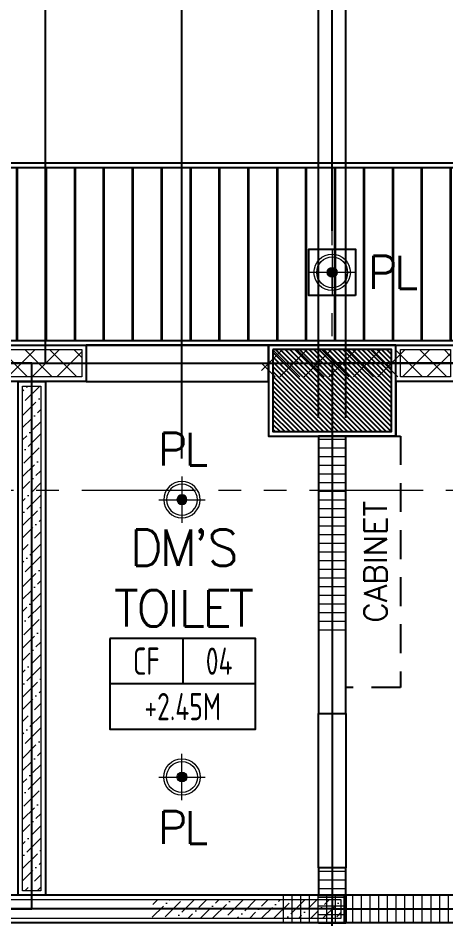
# Model space of a CAD drawing. Header units: metres. Extents: x -12400 to 1, y 0 to 106422.
# Drawn here: x -12143.179 to -12140.829, y 106352.187 to 106357.135 of the extents above; entities that cross this region are included whole.
import ezdxf
from ezdxf.enums import TextEntityAlignment as Align

# ---------------------------------------------------------------- set-up
doc = ezdxf.new("R2010")
doc.units = ezdxf.units.M
doc.header["$PDMODE"] = 35
doc.linetypes.add('HIDDEN2', pattern=[4.762499999999999, 3.175, -1.5875])
doc.linetypes.add('PHANTOM2', pattern=[1.25, 0.625, -0.125, 0.125, -0.125, 0.125, -0.125])
for name, color, linetype, lineweight in [('0.1', 1, 'Continuous', 9), ('A-DIM-100', 8, 'Continuous', 0), ('DIM 001', 251, 'Continuous', 13), ('HATCH', 250, 'Continuous', 5), ('LAYOUT', 1, 'Continuous', 20), ('LF 001', 51, 'Continuous', 20)]:
    doc.layers.add(name, color=color, linetype=linetype, lineweight=lineweight)
for name, color, linetype in [('C-SCHED', 1, 'Continuous'), ('E_FIX_LIGHT1', 2, 'Continuous'), ('lighting', 1, 'Continuous'), ('stone', 15, 'Continuous'), ('txt', 2, 'Continuous'), ('WALL', 7, 'Continuous')]:
    doc.layers.add(name, color=color, linetype=linetype)
doc.layers.add('GUIDELINES', color=206, linetype='Continuous', plot=False)
doc.styles.add('architxt', font='architxt.shx', dxfattribs={"width": 0.8})
doc.styles.add('DIMTXT-100', font='arial.ttf')
doc.styles.add('swis721', font='swiss.ttf')
doc.styles.add('T.25', font='romans.shx', dxfattribs={"height": 0.2})
doc.dimstyles.new('D-100', dxfattribs={"dimtxt": 0.2, "dimasz": 0.15, "dimexe": 0.1, "dimexo": 0.1, "dimgap": 0.1, "dimtad": 1, "dimdec": 3, "dimzin": 4, "dimdsep": 46, "dimtxsty": 'DIMTXT-100', "dimblk": 'ARCHTICK', "dimcen": 0.2, "dimdle": 0.1, "dimclrd": 8, "dimclre": 8, "dimclrt": 2, "dimadec": 0, "dimazin": 1, "dimtfac": 1, "dimtdec": 3, "dimtofl": 0, "dimtmove": 2, "dimatfit": 3, "dimfxl": 1, "dimarcsym": 0})
doc.dimstyles.new('DIM 200', dxfattribs={"dimtxt": 200, "dimasz": 1, "dimexe": 0, "dimexo": 40, "dimgap": 50, "dimtad": 1, "dimtoh": 1, "dimdec": 0, "dimlfac": 2, "dimtxsty": 'swis721', "dimblk": 'CIR', "dimcen": 0, "dimclrd": 155, "dimclre": 155, "dimclrt": 4, "dimadec": 0, "dimazin": 0, "dimtfac": 1, "dimtdec": 0, "dimtix": 1, "dimtmove": 1, "dimatfit": 3, "dimldrblk": 'CIR', "dimfxl": 0, "dimarcsym": 0})

# ---------------------------------------------------------------- blocks, each defined once
blk = doc.blocks.new('CIR')
at = {"color": 4}
blk.add_circle((0, 0), 50, dxfattribs=at)
blk = doc.blocks.new('A$C1B753C5A')
at = {"layer": 'WALL'}
h = blk.add_hatch(dxfattribs=at)
h.set_pattern_fill('ANSI31', color=250, scale=0.15)
h.set_pattern_definition([(45, (-1494.388102653662, 303.0677240852394), (-0.01325825214724777, 0.01325825214724777), [])])
h.paths.add_polyline_path([(0.4750000000001364, 0.6749999999999545), (0.02500000000009089, 0.6749999999999545), (0.02500000000009095, 0.02499999999997721), (0.4750000000001364, 0.02499999999997721)])
at = {"color": 7}
blk.add_lwpolyline([(0, 0), (0.5000000000002274, 0), (0.5000000000002274, 0.6999999999999318), (0, 0.6999999999999318)], close=True, dxfattribs=at)
at = {"layer": 'stone', "color": 5}
blk.add_lwpolyline([(0.02500000000009095, 0.02499999999997726), (0.4750000000001364, 0.02499999999997726), (0.4750000000001364, 0.6749999999999545), (0.02500000000009095, 0.6749999999999545)], close=True, dxfattribs=at)
blk = doc.blocks.new('COLUMNS2F')
at = {"rotation": 270}
blk.add_blockref('A$C1B753C5A', (-12141.80441529414, 106344.3499565114), dxfattribs=at)
blk = doc.blocks.new('*U1224')
at = {"layer": 'HATCH'}
h = blk.add_hatch(dxfattribs=at)
h.set_pattern_fill('ANSI36', color=256, scale=0.015)
h.set_pattern_definition([(45, (12095.79919102852, -106406.7665946045), (0.025256970340507, 0.09260889124852564), [0.1190625, -0.0238125, 0, -0.0238125])])
h.paths.add_polyline_path([(3.462500000016802, 0.1249999999854481), (3.462500000016802, 0.02499999999417923), (4.500000000017166, 0.02499999999417923), (4.500000000017166, 0.1249999999854481)])
at = {"color": 4}
blk.add_lwpolyline([(4.525000000016802, 0), (4.525000000016802, 0.1499999999796273), (0, 0.1499999999796273), (0, 0)], close=True, dxfattribs=at)
at = {"layer": 'HATCH'}
blk.add_lwpolyline([(4.500000000017166, 0.02499999999417923), (4.500000000017166, 0.1249999999854481), (0.0249999999996362, 0.1249999999854481), (0.0249999999996362, 0.02499999999417923)], close=True, dxfattribs=at)
blk = doc.blocks.new('*U1739')
at = {"layer": 'HATCH'}
h = blk.add_hatch(dxfattribs=at)
h.set_pattern_fill('ANSI36', color=256, scale=0.015)
h.set_pattern_definition([(45, (12094.09919102884, -106406.7665946045), (0.025256970340507, 0.09260889124852564), [0.1190625, -0.0238125, 0, -0.0238125])])
h.paths.add_polyline_path([(0.0249999999996362, 0.1249999999854481), (0.02499999999963598, 0.02499999999417923), (2.800000000337376, 0.02499999999417923), (2.800000000337376, 0.1249999999854481)])
at = {"color": 4}
blk.add_lwpolyline([(2.825000000337012, 0), (2.825000000337012, 0.1499999999796273), (0, 0.1499999999796273), (0, 0)], close=True, dxfattribs=at)
at = {"layer": 'HATCH'}
blk.add_lwpolyline([(2.800000000337376, 0.02499999999417923), (2.800000000337376, 0.1249999999854481), (0.0249999999996362, 0.1249999999854481), (0.0249999999996362, 0.02499999999417923)], close=True, dxfattribs=at)
blk = doc.blocks.new('*U799')
at = {"layer": 'HATCH'}
h = blk.add_hatch(dxfattribs=at)
h.set_pattern_fill('ANSI37', color=256, scale=0.03, angle=-180)
h.set_pattern_definition([(225, (-0.7624999999983963, 0), (0.06735192090801863, -0.06735192090801868), []), (314.9999999999999, (-0.7624999999983963, 0), (0.06735192090801868, 0.06735192090801861), [])])
h.paths.add_polyline_path([(-0.7374999999896652, 0.1749999999883585), (-0.7374999999896652, 0.02499999999417923), (0.3000000000070606, 0.02499999999417923), (0.3000000000070606, 0.1749999999883585)])
blk.add_lwpolyline([(0, 0.1999999999825377), (0, 0), (0.3250000000012399, 0), (0.3250000000012399, 0.1999999999825377)], close=True)
blk.add_lwpolyline([(0.02500000000873115, 0.1749999999883585), (0.02500000000873115, 0.02499999999417923), (0.3000000000070606, 0.02499999999417923), (0.3000000000070606, 0.1749999999883585)], close=True, dxfattribs=at)
blk = doc.blocks.new('*U104')
at = {"layer": 'HATCH'}
h = blk.add_hatch(dxfattribs=at)
h.set_pattern_fill('ANSI37', color=256, scale=0.03, angle=-180)
h.set_pattern_definition([(225, (0.4374999999620857, 0), (0.06735192090801863, -0.06735192090801868), []), (314.9999999999999, (0.4374999999620857, 0), (0.06735192090801868, 0.06735192090801861), [])])
h.paths.add_polyline_path([(0.02500000000873115, 0.1749999999883585), (0.02500000000873115, 0.02499999999417923), (1.499999999967543, 0.02499999999417923), (1.499999999967543, 0.1749999999883585)])
blk.add_lwpolyline([(0, 0.1999999999825377), (0, 0), (1.524999999961722, 0), (1.524999999961722, 0.1999999999825377)], close=True)
blk.add_lwpolyline([(0.02500000000873115, 0.1749999999883585), (0.02500000000873115, 0.02499999999417923), (1.499999999967543, 0.02499999999417923), (1.499999999967543, 0.1749999999883585)], close=True, dxfattribs=at)
blk = doc.blocks.new('*U1207')
at = {"layer": 'HATCH'}
h = blk.add_hatch(dxfattribs=at)
h.set_pattern_fill('ANSI31', color=256, scale=0.015, angle=45)
h.set_pattern_definition([(90, (12091.97419102853, -106406.4165946045), (-0.04762500000000001, 0), [])])
h.paths.add_polyline_path([(-0.3874999999734428, 0.1499999999796273), (-0.3874999999734428, 0), (0.7000000000261934, 0), (0.7000000000261934, 0.1499999999796273)])
at = {"color": 3}
blk.add_lwpolyline([(0.7000000000261934, 0), (0.7000000000261934, 0.1499999999796273), (0, 0.1499999999796273), (0, 0)], close=True, dxfattribs=at)
blk = doc.blocks.new('*U1211')
at = {"layer": 'HATCH'}
h = blk.add_hatch(dxfattribs=at)
h.set_pattern_fill('ANSI31', color=256, scale=0.015, angle=45)
h.set_pattern_definition([(90, (12092.7991910285, -106406.4165946045), (-0.04762500000000001, 0), [])])
h.paths.add_polyline_path([(0.4374999999981826, 0.1499999999796273), (0.4374999999981826, 0), (1.524999999997819, 0), (1.524999999997819, 0.1499999999796273)])
at = {"color": 3}
blk.add_lwpolyline([(1.524999999997819, 0), (1.524999999997819, 0.1499999999796273), (0, 0.1499999999796273), (0, 0)], close=True, dxfattribs=at)
blk = doc.blocks.new('*U1212')
at = {"layer": 'HATCH'}
h = blk.add_hatch(dxfattribs=at)
h.set_pattern_fill('ANSI31', color=256, scale=0.015, angle=45)
h.set_pattern_definition([(90, (12091.42419102868, -106406.4165946045), (-0.04762500000000001, 0), [])])
h.paths.add_polyline_path([(-0.9374999998271938, 0.1499999999796273), (-0.9374999998271938, 0), (0.1500000001724424, 0), (0.1500000001724424, 0.1499999999796273)])
at = {"color": 3}
blk.add_lwpolyline([(0.1500000001724424, 0), (0.1500000001724424, 0.1499999999796273), (0, 0.1499999999796273), (0, 0)], close=True, dxfattribs=at)
blk = doc.blocks.new('A$Ce30c4869')
at = {"color": 1}
for points in [[(22.25, 19.69999999998254), (21.24999999998181, 19.69999999998254), (21.24999999998181, 19.50000000018917), (22.25, 19.50000000018917)], [(22.52500000001055, 17.67499999998836), (22.674999999992, 17.67499999998836), (22.674999999992, 16.82499999998254), (22.52500000001055, 16.82499999998254)]]:
    blk.add_lwpolyline(points, close=True, dxfattribs=at)
blk.add_lwpolyline([(22.95000000000073, 19.49999999998545), (22.95000000000073, 19.19999999998254), (22.67499999999927, 19.19999999998254)])
at = {"layer": 'GUIDELINES'}
for points in [[(1.100000000000364, 19.60000000000582), (10.10000000000036, 19.60000000000582), (10.10000000000036, 18.90000000000873), (18.10000000000036, 18.90000000000873), (18.10000000000036, 19.60000000000582), (27.10000000000036, 19.60000000000582), (27.10000000000036, 1.100000000005821), (18.10000000000036, 1.100000000005821), (18.10000000000036, 2.100000000122236), (10.10000000000036, 2.100000000122236), (10.10000000000036, 1.100000000005821), (1.100000000000364, 1.100000000005821)], [(20.95000000000073, 19.59999999999127), (20.60000000000036, 19.59999999999127), (20.60000000000036, 16.59999999999127), (20.95000000000073, 16.59999999999127)], [(22.59999999999854, 16.59999999997672), (27.09999999999854, 16.59999999997672), (27.09999999999854, 19.59999999997672), (22.59999999999854, 19.59999999997672)], [(22.60000000000036, 16.59999999999127), (18.10000000000036, 16.59999999999127), (18.10000000000036, 13.47499999999127), (22.60000000000036, 13.47499999999127)], [(22.59999999999854, 16.59999999997672), (27.10000000000036, 16.59999999997672), (27.10000000000036, 10.62499999998545), (22.59999999999854, 10.62499999998545)]]:
    blk.add_lwpolyline(points, close=True, dxfattribs=at)
for name, p in [('COLUMNS2F', (12164.05441529414, -106324.6499565114)), ('*U1224', (18.14999999997417, 16.52499999983411)), ('*U1207', (22.67499999997381, 16.52499999999418))]:
    blk.add_blockref(name, p)
at = {"xscale": -1}
for name, p, rotation in [('*U104', (19.72500000002037, 19.70000000017171), 180), ('*U799', (22.95000000000073, 19.69999999999709), 180), ('*U1739', (20.8750000000291, 16.67499999981374), 270)]:
    blk.add_blockref(name, p, dxfattribs=dict(at, rotation=rotation))
at = {"rotation": 90}
for name, p in [('*U1211', (22.67499999999018, 17.67499999998836)), ('*U1212', (22.674999999992, 16.67499999981374))]:
    blk.add_blockref(name, p, dxfattribs=at)
blk = doc.blocks.new('L1')
at = {"layer": 'LF 001', "lineweight": 20, "ltscale": 1500}
h = blk.add_hatch(color=256, dxfattribs=at)
edge = h.paths.add_edge_path()
edge.add_arc((1.13686837721616e-13, -1.13686837721616e-13), 0.0318958546358772, 0, 360)
at = {"layer": 'LF 001', "color": 76, "lineweight": 18, "ltscale": 1500}
for points in [[(1.13686837721616e-13, 0.1499999999997499), (1.13686837721616e-13, -0.1500000000000909)], [(-0.1499999999999773, -1.13686837721616e-13), (0.1500000000000909, -1.13686837721616e-13)]]:
    blk.add_lwpolyline(points, dxfattribs=at)
at = {"layer": 'LF 001', "ltscale": 1500}
blk.add_lwpolyline([(-0.09999999999990905, -1.13686837721616e-13, -1), (0.1000000000000227, -1.13686837721616e-13, -1)], format="xyb", close=True, dxfattribs=at)
at = {"layer": 'LF 001', "lineweight": 20, "ltscale": 1500}
blk.add_circle((1.13686837721616e-13, -1.13686837721616e-13), 0.0318958546358772, dxfattribs=at)
blk = doc.blocks.new('LO')
at = {"layer": 'LAYOUT', "xscale": 1000, "yscale": 1000, "zscale": 1000}
blk.add_blockref('L1', (0, 0), dxfattribs=at)
blk = doc.blocks.new('*U1960')
at = {"layer": 'LF 001', "ltscale": 1500}
blk.add_circle((0, -3.995415109869782e-14), 0.0998520709958535, dxfattribs=at)
at = {"layer": 'lighting', "xscale": 0.0008492979043710491, "yscale": 0.0008492979043710491, "zscale": 0.0008492979043710491}
blk.add_blockref('LO', (0, -3.995415109869782e-14), dxfattribs=at)
blk = doc.blocks.new('A$C1aea4ed3')
h = blk.add_hatch()
h.set_pattern_fill('ANSI31', color=8, scale=0.05, angle=45)
h.set_pattern_definition([(90, (12129.21296792572, -106290.2629166174), (-0.15875, 0), [])])
h.paths.add_polyline_path([(18.02499999999418, 19.72499999997672), (27.18964466094076, 19.72499999999127), (28.13964466095422, 20.67499999998836), (18.02499999999418, 20.67499999998836)])
at = {"color": 1}
blk.add_lwpolyline([(18, 19.69999999998254), (27.19999999999709, 19.69999999999709), (28.20000000000073, 20.69999999998254), (18, 20.69999999998254), (18, 19.69999999998254)], dxfattribs=at)
at = {"color": 8}
for points in [[(18.02499999999418, 19.72499999999127), (27.18964466094076, 19.72500000000582), (28.13964466095422, 20.67500000000291), (18.02499999999418, 20.67500000000291)], [(18.02499999999418, 19.72499999997672), (27.18964466094076, 19.72499999999127), (28.13964466095422, 20.67499999998836), (18.02499999999418, 20.67499999998836)]]:
    blk.add_lwpolyline(points, close=True, dxfattribs=at)
at = {"color": 1}
blk.add_lwpolyline([(22.72739468565487, 19.97260531435313), (22.47260531434222, 19.97260531433858), (22.47260531434222, 20.22739468562941), (22.72739468565487, 20.22739468564396)], close=True, dxfattribs=at)
at = {"color": 1, "linetype": 'HIDDEN2', "ltscale": 0.05}
blk.add_lwpolyline([(22.67499999999927, 19.19999999998254), (22.97500000000036, 19.19999999998254), (22.97500000000036, 17.8177209024725), (22.67499999999927, 17.8177209024725)], close=True, dxfattribs=at)
at = {"layer": 'E_FIX_LIGHT1'}
for p, rotation in [((22.59999999999854, 20.09999999999127), 270), ((21.77500000001419, 17.32499999995343), 90)]:
    blk.add_blockref('*U1960', p, dxfattribs=dict(at, rotation=rotation))
at = {"layer": 'E_FIX_LIGHT1', "xscale": -1.000000000000003, "rotation": 90}
blk.add_blockref('*U1960', (21.77500000001419, 18.85000000000582), dxfattribs=at)
at = {"layer": '0.1', "color": 2, "insert": (22.83749999997963, 18.50886045122752), "char_height": 0.125, "attachment_point": 5, "rotation": 89.99999999999993, "style": 'T.25'}
blk.add_mtext_dynamic_manual_height_columns('{\\C3;CABINET}', width=1.877873459815419, gutter_width=1, heights=[0], dxfattribs=at)
at = {"layer": 'txt', "color": 6, "linetype": 'Continuous', "char_height": 0.18, "attachment_point": 5, "style": 'T.25'}
for insert in [(22.9273946856556, 20.09999999997672), (21.77500000001419, 19.12739468563814), (21.77500000001419, 17.04760531432112)]:
    blk.add_mtext_dynamic_manual_height_columns('{\\T0.9;PL}', width=0.6453045245441018, gutter_width=0.001, heights=[0], dxfattribs=dict(at, insert=insert))
blk = doc.blocks.new('_ArchTick')
at = {"color": 0, "linetype": 'ByBlock', "const_width": 0.15}
blk.add_lwpolyline([(-0.5, -0.5), (0.5, 0.5)], dxfattribs=at)
blk = doc.blocks.new('*D1397')
at = {"layer": 'DEFPOINTS', "color": 0, "transparency": 16777216}
for p in [(-12143.02941563763, 106359.0365394432), (-12143.02941563763, 106355.1365394434), (-12142.27941563762, 106354.6139341289)]:
    blk.add_point(p, dxfattribs=at)
at = {"layer": 'DIM 001', "color": 8, "lineweight": -2, "transparency": 16777216}
for p, q in [((-12143.02941563763, 106355.2365394434), (-12143.02941563763, 106359.1365394432)), ((-12142.27941563762, 106354.7139341289), (-12142.27941563762, 106359.1365394432)), ((-12142.17941563762, 106359.0365394432), (-12143.12941563763, 106359.0365394432))]:
    blk.add_line(p, q, dxfattribs=at)
at = {"layer": 'DIM 001', "color": 8, "lineweight": -2, "transparency": 16777216, "xscale": 0.15, "yscale": 0.15, "zscale": 0.15, "rotation": 180}
blk.add_blockref('_ArchTick', (-12143.02941563763, 106359.0365394432), dxfattribs=at)
at = {"layer": 'DIM 001', "color": 8, "lineweight": -2, "transparency": 16777216, "xscale": 0.15, "yscale": 0.15, "zscale": 0.15}
blk.add_blockref('_ArchTick', (-12142.27941563762, 106359.0365394432), dxfattribs=at)
at = {"layer": 'DIM 001', "color": 2, "transparency": 16777216, "insert": (-12142.65441563762, 106359.2386540407), "char_height": 0.2, "attachment_point": 5, "style": 'DIMTXT-100'}
blk.add_mtext('.750', dxfattribs=at)
blk = doc.blocks.new('*D1398')
at = {"layer": 'DEFPOINTS', "color": 0, "transparency": 16777216}
for p in [(-12141.52941563762, 106359.0365394432), (-12141.52941563762, 106354.8365394432), (-12142.27941563762, 106354.6139341289)]:
    blk.add_point(p, dxfattribs=at)
at = {"layer": 'DIM 001', "color": 8, "lineweight": -2, "transparency": 16777216}
for p, q in [((-12142.27941563762, 106354.7139341289), (-12142.27941563762, 106359.1365394432)), ((-12141.52941563762, 106354.9365394432), (-12141.52941563762, 106359.1365394432)), ((-12142.37941563762, 106359.0365394432), (-12141.42941563762, 106359.0365394432))]:
    blk.add_line(p, q, dxfattribs=at)
at = {"layer": 'DIM 001', "color": 8, "lineweight": -2, "transparency": 16777216, "xscale": 0.15, "yscale": 0.15, "zscale": 0.15, "rotation": 180}
blk.add_blockref('_ArchTick', (-12142.27941563762, 106359.0365394432), dxfattribs=at)
at = {"layer": 'DIM 001', "color": 8, "lineweight": -2, "transparency": 16777216, "xscale": 0.15, "yscale": 0.15, "zscale": 0.15}
blk.add_blockref('_ArchTick', (-12141.52941563762, 106359.0365394432), dxfattribs=at)
at = {"layer": 'DIM 001', "color": 2, "transparency": 16777216, "insert": (-12141.90441563762, 106359.2386540407), "char_height": 0.2, "attachment_point": 5, "style": 'DIMTXT-100'}
blk.add_mtext('.750', dxfattribs=at)
blk = doc.blocks.new('*D1399')
at = {"layer": 'DEFPOINTS', "color": 0, "transparency": 16777216}
for p in [(-12140.42941563763, 106359.0365394432), (-12141.37941563764, 106354.8365394432), (-12140.42941563763, 106354.6139341289)]:
    blk.add_point(p, dxfattribs=at)
at = {"layer": 'DIM 001', "color": 8, "lineweight": -2, "transparency": 16777216}
for p, q in [((-12141.37941563764, 106354.9365394432), (-12141.37941563764, 106359.1365394432)), ((-12140.42941563763, 106354.7139341289), (-12140.42941563763, 106359.1365394432)), ((-12141.47941563764, 106359.0365394432), (-12140.32941563763, 106359.0365394432))]:
    blk.add_line(p, q, dxfattribs=at)
at = {"layer": 'DIM 001', "color": 8, "lineweight": -2, "transparency": 16777216, "xscale": 0.15, "yscale": 0.15, "zscale": 0.15, "rotation": 180}
blk.add_blockref('_ArchTick', (-12141.37941563764, 106359.0365394432), dxfattribs=at)
at = {"layer": 'DIM 001', "color": 8, "lineweight": -2, "transparency": 16777216, "xscale": 0.15, "yscale": 0.15, "zscale": 0.15}
blk.add_blockref('_ArchTick', (-12140.42941563763, 106359.0365394432), dxfattribs=at)
at = {"layer": 'DIM 001', "color": 2, "transparency": 16777216, "insert": (-12140.90441563764, 106359.2386540407), "char_height": 0.2, "attachment_point": 5, "style": 'DIMTXT-100'}
blk.add_mtext('.950', dxfattribs=at)
blk = doc.blocks.new('*D1317')
at = {"layer": 'DEFPOINTS', "color": 0, "transparency": 16777216}
for p in [(-12141.45441563764, 106358.5865394432), (-12144.45441563764, 106355.8639341289), (-12141.45441563764, 106355.8639341289)]:
    blk.add_point(p, dxfattribs=at)
at = {"layer": 'DIM 001', "color": 8, "lineweight": -2, "transparency": 16777216}
for p, q in [((-12144.45441563764, 106355.9639341289), (-12144.45441563764, 106358.6865394432)), ((-12141.45441563764, 106355.9639341289), (-12141.45441563764, 106358.6865394432)), ((-12144.55441563764, 106358.5865394432), (-12141.35441563764, 106358.5865394432))]:
    blk.add_line(p, q, dxfattribs=at)
at = {"layer": 'DIM 001', "color": 8, "lineweight": -2, "transparency": 16777216, "xscale": 0.15, "yscale": 0.15, "zscale": 0.15, "rotation": 180}
blk.add_blockref('_ArchTick', (-12144.45441563764, 106358.5865394432), dxfattribs=at)
at = {"layer": 'DIM 001', "color": 8, "lineweight": -2, "transparency": 16777216, "xscale": 0.15, "yscale": 0.15, "zscale": 0.15}
blk.add_blockref('_ArchTick', (-12141.45441563764, 106358.5865394432), dxfattribs=at)
at = {"layer": 'DIM 001', "color": 2, "transparency": 16777216, "insert": (-12142.95441563764, 106358.7887222536), "char_height": 0.2, "attachment_point": 5, "style": 'DIMTXT-100'}
blk.add_mtext('3.000', dxfattribs=at)
blk = doc.blocks.new('*D1318')
at = {"layer": 'DEFPOINTS', "color": 0, "transparency": 16777216}
for p in [(-12138.45441563764, 106358.5865394432), (-12141.45441563764, 106355.8639341289), (-12138.45441563764, 106355.8639341289)]:
    blk.add_point(p, dxfattribs=at)
at = {"layer": 'DIM 001', "color": 8, "lineweight": -2, "transparency": 16777216}
for p, q in [((-12141.45441563764, 106355.9639341289), (-12141.45441563764, 106358.6865394432)), ((-12138.45441563764, 106355.9639341289), (-12138.45441563764, 106358.6865394432)), ((-12141.55441563764, 106358.5865394432), (-12138.35441563764, 106358.5865394432))]:
    blk.add_line(p, q, dxfattribs=at)
at = {"layer": 'DIM 001', "color": 8, "lineweight": -2, "transparency": 16777216, "xscale": 0.15, "yscale": 0.15, "zscale": 0.15, "rotation": 180}
blk.add_blockref('_ArchTick', (-12141.45441563764, 106358.5865394432), dxfattribs=at)
at = {"layer": 'DIM 001', "color": 8, "lineweight": -2, "transparency": 16777216, "xscale": 0.15, "yscale": 0.15, "zscale": 0.15}
blk.add_blockref('_ArchTick', (-12138.45441563764, 106358.5865394432), dxfattribs=at)
at = {"layer": 'DIM 001', "color": 2, "transparency": 16777216, "insert": (-12139.95441563764, 106358.7887222536), "char_height": 0.2, "attachment_point": 5, "style": 'DIMTXT-100'}
blk.add_mtext('3.000', dxfattribs=at)
blk = doc.blocks.new('GRID1')
at = {"color": 6, "linetype": 'PHANTOM2'}
for points in [[(-12138.75441529414, 106384.7702236537), (-12138.75441529414, 106412.5702236537)], [(-12130.75441529413, 106407.8702236537), (-12163.75441529414, 106407.8702236537)], [(-12130.75441529413, 106407.1702236537), (-12163.15441529414, 106407.1702236537)]]:
    blk.add_leader(points, dimstyle='DIM 200', override={"dimasz": 0.002, "dimgap": 60, "dimtad": 0}, dxfattribs=at)

msp = doc.modelspace()

# ---------------------------------------------------------------- hatches: boundary and pattern name
at = {"layer": 'HATCH'}
h = msp.add_hatch(dxfattribs=at)
h.set_pattern_fill('ANSI31', color=8, scale=0.05, angle=45)
h.set_pattern_definition([(90, (-34.84144771191859, 45.37362282576214), (-0.15875, 0), [])])
h.paths.add_polyline_path([(-12146.02941563764, 106355.3615394432), (-12136.86477097669, 106355.3615394432), (-12135.91477097668, 106356.3115394432), (-12146.02941563764, 106356.3115394432)])

# ---------------------------------------------------------------- linework, layer by layer
at = {"color": 1}
msp.add_lwpolyline([(-12146.05441563763, 106355.3365394432), (-12136.85441563764, 106355.3365394432), (-12135.85441563763, 106356.3365394432), (-12146.05441563763, 106356.3365394432), (-12146.05441563763, 106355.3365394432)], dxfattribs=at)
at = {"color": 8}
msp.add_lwpolyline([(-12146.02941563764, 106355.3615394432), (-12136.86477097669, 106355.3615394432), (-12135.91477097668, 106356.3115394432), (-12146.02941563764, 106356.3115394432)], close=True, dxfattribs=at)
msp.add_lwpolyline([(-12146.02941563764, 106355.3615394432), (-12136.86477097669, 106355.3615394432), (-12135.91477097668, 106356.3115394432), (-12146.02941563764, 106356.3115394432)], close=True, dxfattribs=at)
at = {"color": 1}
msp.add_lwpolyline([(-12141.32702095198, 106355.6091447576), (-12141.58181032329, 106355.6091447575), (-12141.58181032329, 106355.8639341288), (-12141.32702095198, 106355.8639341289)], close=True, dxfattribs=at)
at = {"color": 1, "linetype": 'HIDDEN2', "ltscale": 0.05}
msp.add_lwpolyline([(-12141.37941563764, 106354.8365394432), (-12141.07941563763, 106354.8365394432), (-12141.07941563763, 106353.4542603457), (-12141.37941563764, 106353.4542603457)], close=True, dxfattribs=at)
at = {"layer": 'C-SCHED'}
for p, q in [((-12142.27494144163, 106353.7240394432), (-12142.27494144163, 106353.4740394432)), ((-12141.87494144163, 106353.4740394432), (-12142.67494144163, 106353.4740394432))]:
    msp.add_line(p, q, dxfattribs=at)
msp.add_lwpolyline([(-12142.67494144163, 106353.7240394432), (-12142.67494144163, 106353.2240394432), (-12141.87494144163, 106353.2240394432), (-12141.87494144163, 106353.7240394432)], close=True, dxfattribs=at)

# ---------------------------------------------------------------- block references
at = {"color": 1}
msp.add_blockref('A$Ce30c4869', (-12164.05441563763, 106335.6365394432), dxfattribs=at)
msp.add_blockref('A$C1aea4ed3', (-12164.05441563763, 106335.6365394432))
at = {"layer": 'A-DIM-100'}
msp.add_blockref('GRID1', (-2.700000000000728, -52.63368421052292), dxfattribs=at)
at = {"layer": 'E_FIX_LIGHT1'}
for p, rotation in [((-12141.45441563764, 106355.7365394432), 270), ((-12142.27941563762, 106352.9615394432), 90)]:
    msp.add_blockref('*U1960', p, dxfattribs=dict(at, rotation=rotation))
at = {"layer": 'E_FIX_LIGHT1', "xscale": -1, "rotation": 90}
msp.add_blockref('*U1960', (-12142.27941563762, 106354.4865394432), dxfattribs=at)

# ---------------------------------------------------------------- texts
at = {"linetype": 'Continuous', "insert": (-12142.27494144163, 106354.0564047586), "char_height": 0.2, "attachment_point": 5, "style": 'T.25'}
msp.add_mtext_dynamic_manual_height_columns("{\\T0.9;\\C3;DM'S\\PTOILET}", width=1.462197568752075, gutter_width=0.001, heights=[0], dxfattribs=at)
at = {"layer": '0.1', "color": 2, "insert": (-12141.21691563765, 106354.1453998944), "char_height": 0.125, "attachment_point": 5, "rotation": 89.99999999999993, "style": 'T.25'}
msp.add_mtext_dynamic_manual_height_columns('{\\C3;CABINET}', width=1.877873459815419, gutter_width=1, heights=[0], dxfattribs=at)
at = {"layer": 'C-SCHED', "color": 2, "style": 'architxt', "width": 0.8}
msp.add_text('CF', height=0.15, dxfattribs=at).set_placement((-12142.47494144163, 106353.5236807029), align=Align.CENTER)
for tag, p in [('04', (-12142.07494144163, 106353.5236807029)), ('+2.45M', (-12142.27494199298, 106353.2736793619))]:
    msp.add_attdef(tag, text='-', height=0.15, dxfattribs=at).set_placement(p, align=Align.CENTER)

# ---------------------------------------------------------------- dimensions: what is measured, and where the dimension line sits
at = {"layer": 'DIM 001'}
for base, p1, p2, picture, middle in [((-12143.02941563763, 106359.0365394432), (-12142.27941563762, 106354.6139341289), (-12143.02941563763, 106355.1365394434), '*D1397', (-12142.65441563762, 106359.2386540407)), ((-12141.52941563762, 106359.0365394432), (-12142.27941563762, 106354.6139341289), (-12141.52941563762, 106354.8365394432), '*D1398', (-12141.90441563762, 106359.2386540407)), ((-12140.42941563763, 106359.0365394432), (-12141.37941563764, 106354.8365394432), (-12140.42941563763, 106354.6139341289), '*D1399', (-12140.90441563764, 106359.2386540407)), ((-12141.45441563764, 106358.5865394432), (-12144.45441563764, 106355.8639341289), (-12141.45441563764, 106355.8639341289), '*D1317', (-12142.95441563764, 106358.7887222536)), ((-12138.45441563764, 106358.5865394432), (-12141.45441563764, 106355.8639341289), (-12138.45441563764, 106355.8639341289), '*D1318', (-12139.95441563764, 106358.7887222536))]:
    dim = msp.add_linear_dim(base=base, p1=p1, p2=p2, dimstyle='D-100', dxfattribs=at)
    dim.commit()
    dim.dimension.update_dxf_attribs({"geometry": picture, "text_midpoint": middle})

doc.saveas('drawing.dxf')
